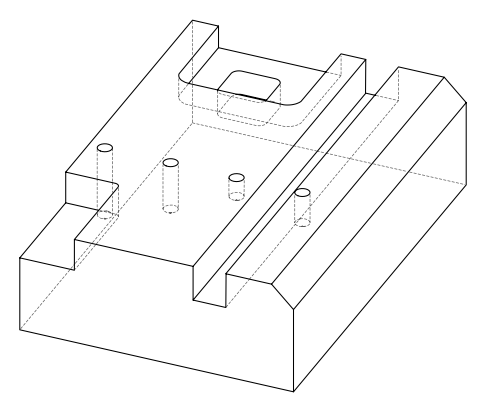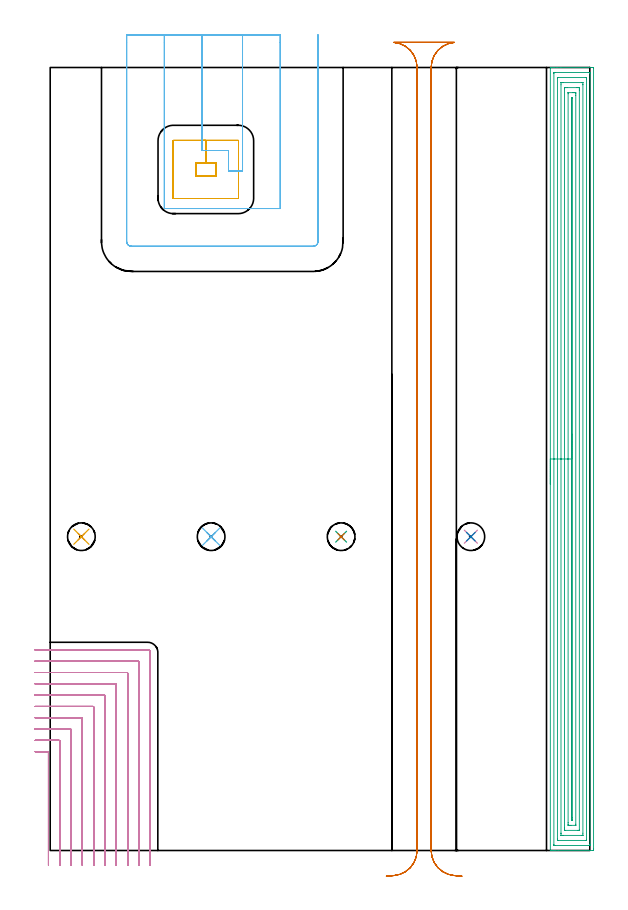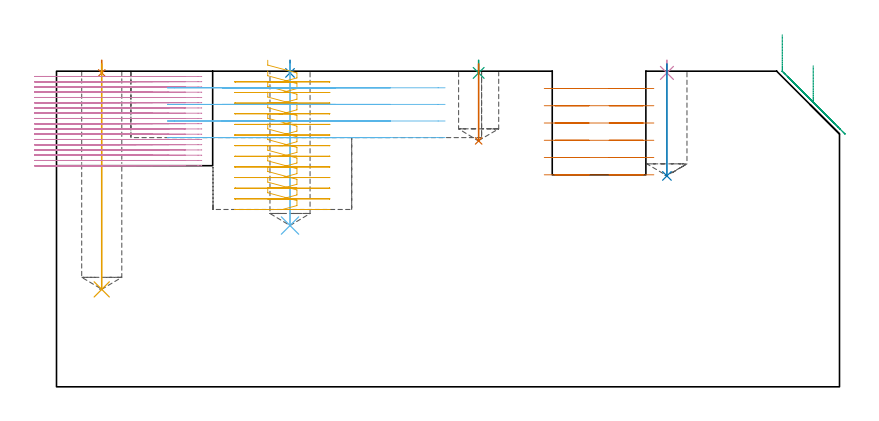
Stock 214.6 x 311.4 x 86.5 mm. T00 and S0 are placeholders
(PLAN: 13 operations, 5 tool changes, 74.8 min)
(1 SPOT_DRILL | STEP1POCKET | NXT0321_9005460120000 | 0.03 min | 1 mm3)
(2 SPOT_DRILL_1 | STEP1POCKET_1 | NXT0321_9005460120000 | 0.03 min | 1 mm3)
(3 SPOT_DRILL_2 | STEP1POCKET_2 | NXT0321_9005460120000 | 0.03 min | 1 mm3)
(4 SPOT_DRILL_3 | STEP1POCKET_3 | NXT0321_9005460120000 | 0.03 min | 1 mm3)
(5 DRILL_BLIND_HOLE_INTO_CENTER | STEP1POCKET | UGT0301_505 | 0.25 min | 5459 mm3)
(6 DRILL_BLIND_HOLE_INTO_CENTER_1 | STEP1POCKET_1 | UGT0301_505 | 0.18 min | 3799 mm3)
(7 DRILL_BLIND_HOLE_INTO_CENTER_2 | STEP1POCKET_2 | UGT0301_505 | 0.09 min | 1600 mm3)
(8 DRILL_BLIND_HOLE_INTO_CENTER_3 | STEP1POCKET_3 | UGT0301_505 | 0.12 min | 2510 mm3)
(9 AREA_MILL | FG_CHAMFER_SURFACE | UGT0205_001 | 17.63 min | 46063 mm3)
(10 MILL_CORNER_NOTCH_RECTANGULAR | CORNER_NOTCH_RECTANGULAR | NXT0201_008 | Follow Part, ap 1.5, ae 75% | 37.02 min | 91704 mm3)
(11 MILL_RECTANGULAR_POCKET | POCKET_RECTANGULAR_STRAIGHT | NXT0201_011 | Follow Part, ap 3, ae 75% | 4.7 min | 49359 mm3)
(12 MILL_SLOT | SLOT_PARTIAL_RECTANGULAR | UGT0201_136 | Follow Part, ap 5, ae 75% | 6.05 min | 117046 mm3)
(13 MILL_RECTANGULAR_SLOT | SLOT_RECTANGULAR | UGT0201_136 | Follow Part, ap 5, ae 75% | 8.64 min | 226454 mm3)
(TOOL NXT0321_9005460120000 | NC Spot Drill, 142deg, 12mm, Carbide, Uncoated | D12 PA142 FL30 Z2)
(TOOL UGT0301_505 | Carbide Drill 11.0 mm | D11 PA118 FL94 Z2)
(TOOL UGT0205_001 | Chamfer Mill 20 x 3 x 45 deg. | D20 FL50 Z2)
(TOOL NXT0201_008 | ENDMILL 6mm [2P460-0600-NA 1630] | D6 FL26 Z6)
(TOOL NXT0201_011 | ENDMILL 12mm [2P460-1200-NA 1630] | D12 FL38 Z6)
(TOOL UGT0201_136 | Carbide End Mill 20.0 | D20 FL30 Z4)
(OP 1 SPOT_DRILL)
G17 G21 G94 G90
T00 M6
G54
G17 G0 G90 X12.4 Y124.8 S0 M3
G43 Z96.5 H0
G94 G81 G98 Z86.027 F250. R89.5
G80
M5
M2
(OP 2 SPOT_DRILL_1)
G17 G21 G94 G90
T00 M6
G54
G17 G0 G90 X64. Y124.8 S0 M3
G43 Z96.5 H0
G94 G81 G98 Z86.027 F250. R89.5
G80
M5
M2
(OP 3 SPOT_DRILL_2)
G17 G21 G94 G90
T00 M6
G54
G17 G0 G90 X115.7 Y124.8 S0 M3
G43 Z96.5 H0
G94 G81 G98 Z86.027 F250. R89.5
G80
M5
M2
(OP 4 SPOT_DRILL_3)
G17 G21 G94 G90
T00 M6
G54
G17 G0 G90 X167.3 Y124.8 S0 M3
G43 Z96.5 H0
G94 G81 G98 Z86.027 F250. R89.5
G80
M5
M2
(OP 5 DRILL_BLIND_HOLE_INTO_CENTER)
G17 G21 G94 G90
T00 M6
G54
G17 G0 G90 X12.4 Y124.8 S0 M3
G43 Z96.5 H0
G94 G81 G98 Z26.7 F250. R88.5
G80
M5
M2
(OP 6 DRILL_BLIND_HOLE_INTO_CENTER_1)
G17 G21 G94 G90
T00 M6
G54
G17 G0 G90 X64. Y124.8 S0 M3
G43 Z96.5 H0
G94 G81 G98 Z44.2 F250. R88.5
G80
M5
M2
(OP 7 DRILL_BLIND_HOLE_INTO_CENTER_2)
G17 G21 G94 G90
T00 M6
G54
G17 G0 G90 X115.7 Y124.8 S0 M3
G43 Z96.5 H0
G94 G81 G98 Z67.4 F250. R88.5
G80
M5
M2
(OP 8 DRILL_BLIND_HOLE_INTO_CENTER_3)
G17 G21 G94 G90
T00 M6
G54
G17 G0 G90 X167.3 Y124.8 S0 M3
G43 Z96.5 H0
G94 G81 G98 Z57.8 F250. R88.5
G80
M5
M2
(OP 9 AREA_MILL)
G17 G21 G94 G90
T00 M6
G54
G17 G0 G90 X198.902 Y145.7 S1061 M3
G43 Z96.5 H0
Z96.498
G94 G1 Y145.738 Z95.627 F250.
Y145.852 Z94.762
Y146.041 Z93.91
Y146.303 Z93.078
Y146.637 Z92.272
Y147.04 Z91.498
Y147.509 Z90.763
Y148.04 Z90.07
Y148.629 Z89.427
Y149.272 Z88.838
Y149.964 Z88.307
Y150.7 Z87.838
Y151.474 Z87.435
Y152.28 Z87.101
Y153.112 Z86.839
Y153.964 Z86.65
Y154.828 Z86.536
Y155.7 Z86.498
X198.904 Y311.222 Z86.496
X198.901 Y311.31 Z86.494
X198.91 Y311.39 Z86.481
X198.934 Y311.397 Z86.457
X198.954 Y311.4 Z86.437
X199.358 Z86.042
X199.666 Z85.734
X200.373 Z85.022
X201.618 Z83.779
X203.046 Z82.35
X215.517 Z69.88
X215.788 Y311.398 Z69.61
X216.092 Y311.39 Z69.306
X216.099 Y311.085 Z69.299
X216.1 Y0.624 Z69.3
X216.097 Y0.312 Z69.301
X216.092 Y0.01 Z69.306
X215.786 Y0. Z69.612
X202.155 Z83.24
X200.727 Z84.669
X200.373 Z85.022
X199.666 Z85.734
X199.363 Z86.037
X198.954 Y0.001 Z86.437
X198.903 Y0.005 Z86.487
X198.902 Y0.007 Z86.489
X198.9 Y0.178 Z86.5
X198.902 Y155.7 Z86.498
X200.316 Z85.084
X200.318 Y309.1 Z85.082
X200.321 Y309.211 Z85.079
X200.329 Y309.39 Z85.071
X200.373 Y309.393 Z85.027
X200.854 Y309.399 Z84.546
X214.217 Z71.183
X214.627 Y309.393 Z70.773
X214.678 Y309.39 Z70.722
X214.684 Y309.166 Z70.716
X214.686 Y309.047 Z70.714
Y2.353
X214.685 Y2.293 Z70.715
X214.681 Y2.175 Z70.719
X214.671 Y2.01 Z70.729
X214.627 Y2.007 Z70.773
X214.146 Y2.001 Z71.254
X200.783 Z84.617
X200.373 Y2.007 Z85.027
X200.322 Y2.01 Z85.078
X200.316 Y2.234 Z85.084
X200.315 Y2.353 Z85.085
X200.316 Y155.7 Z85.084
X201.73 Z83.67
X201.732 Y307.306 Z83.668
X201.734 Y307.359 Z83.666
X201.736 Y307.384 Z83.664
X201.737 Y307.389 Z83.663
X201.758 Y307.392 Z83.642
X201.957 Y307.399 Z83.443
X212.845 Z72.555
X213.044 Y307.396 Z72.356
X213.176 Y307.391 Z72.224
X213.265 Y307.385 Z72.135
X213.267 Y307.342 Z72.133
X213.269 Y307.2 Z72.131
X213.271 Y306.773 Z72.129
Y4.093
X213.269 Y4.039 Z72.131
X213.267 Y4.015 Z72.133
X213.265 Y4.01 Z72.135
X213.242 Y4.007 Z72.158
X213.043 Y4.001 Z72.357
X202.155 Z83.245
X201.956 Y4.004 Z83.444
X201.824 Y4.009 Z83.576
X201.735 Y4.015 Z83.665
X201.733 Y4.058 Z83.667
X201.731 Y4.2 Z83.669
X201.729 Y4.627 Z83.671
X201.73 Y155.7 Z83.67
X203.144 Z82.256
X203.146 Y304.519 Z82.254
X203.148 Y305.31 Z82.252
X203.151 Y305.364 Z82.249
X203.152 Y305.386 Z82.248
X203.169 Y305.39 Z82.231
X203.278 Y305.394 Z82.122
X203.498 Y305.398 Z81.902
X203.937 Y305.4 Z81.463
X211.507 Y305.399 Z73.893
X211.723 Y305.396 Z73.677
X211.83 Y305.392 Z73.57
X211.851 Y305.39 Z73.549
X211.853 Y305.373 Z73.547
X211.855 Y305.332 Z73.545
X211.857 Y304.616 Z73.543
Y304.519
Y6.881
X211.855 Y6.087 Z73.545
X211.853 Y6.032 Z73.547
X211.851 Y6.011 Z73.549
X211.831 Y6.009 Z73.569
X211.722 Y6.004 Z73.678
X211.502 Y6.001 Z73.898
X203.937 Y6. Z81.463
X203.493 Y6.001 Z81.907
X203.277 Y6.004 Z82.123
X203.17 Y6.008 Z82.23
X203.149 Y6.01 Z82.251
X203.147 Y6.027 Z82.253
X203.145 Y6.068 Z82.255
X203.143 Y6.784 Z82.257
Y6.881
X203.144 Y155.7 Z82.256
X204.559 Z80.841
X204.561 Y302.999 Z80.839
X204.563 Y303.267 Z80.837
X204.565 Y303.343 Z80.835
X204.567 Y303.384 Z80.833
X204.579 Y303.39 Z80.821
X204.661 Y303.394 Z80.739
X204.828 Y303.398 Z80.572
X205.052 Y303.4 Z80.348
X205.718 Z79.682
X209.506 Z75.894
X210.172 Y303.399 Z75.228
X210.4 Y303.396 Z75.
X210.434 Y303.39 Z74.966
X210.437 Y303.382 Z74.963
X210.44 Y303.357 Z74.96
X210.443 Y302.731 Z74.957
Y302.46
Y8.397
X210.441 Y8.126 Z74.959
X210.439 Y8.048 Z74.961
X210.436 Y8.01 Z74.964
X210.422 Y8.008 Z74.978
X210.339 Y8.004 Z75.061
X210.172 Y8.001 Z75.228
X209.948 Y8. Z75.452
X204.828 Y8.001 Z80.572
X204.6 Y8.004 Z80.8
X204.566 Y8.01 Z80.834
X204.563 Y8.018 Z80.837
X204.56 Y8.043 Z80.84
X204.557 Y8.669 Z80.843
Y8.94
X204.559 Y155.7 Z80.841
X205.973 Z79.427
X205.975 Y300.944 Z79.425
Y301.262
X205.977 Y301.341 Z79.423
X205.98 Y301.379 Z79.42
X205.982 Y301.39 Z79.418
X206.003 Y301.392 Z79.397
X206.156 Y301.398 Z79.244
X207.936 Y301.4 Z77.464
X208.391 Y301.399 Z77.009
X208.83 Y301.397 Z76.57
X208.993 Y301.39 Z76.407
X209.022 Y301.381 Z76.378
X209.024 Y301.324 Z76.376
X209.027 Y301.199 Z76.373
X209.028 Y300.944 Z76.372
X209.029 Y300.303 Z76.371
Y10.456
X209.028 Y10.136 Z76.372
X209.025 Y10.056 Z76.375
X209.022 Y10.019 Z76.378
X209.019 Y10.01 Z76.381
X208.997 Y10.008 Z76.403
X208.844 Y10.002 Z76.556
X207.064 Y10. Z78.336
X206.609 Y10.001 Z78.791
X206.17 Y10.003 Z79.23
X206.007 Y10.01 Z79.393
X205.978 Y10.019 Z79.422
X205.976 Y10.076 Z79.424
X205.973 Y10.201 Z79.427
X205.972 Y10.456 Z79.428
X205.971 Y11.096 Z79.429
X205.973 Y155.7 Z79.427
X207.387 Z78.013
X207.389 Y299.156 Z78.011
X207.39 Y299.266 Z78.01
X207.396 Y299.377 Z78.004
X207.399 Y299.391 Z78.001
X207.41 Y299.395 Z77.99
X207.439 Y299.398 Z77.961
X207.5 Z77.9
X207.581 Y299.393 Z77.819
X207.604 Y299.39 Z77.796
X207.608 Y299.347 Z77.792
X207.612 Y299.271 Z77.788
X207.614 Y299.156 Z77.786
X207.615 Y299.041 Z77.785
Y13.023
X207.614 Y12.244 Z77.786
X207.612 Y12.131 Z77.788
X207.608 Y12.023 Z77.792
X207.5 Y12.01 Z77.9
X207.419 Y12.008 Z77.981
X207.396 Y12.01 Z78.004
X207.392 Y12.053 Z78.008
X207.388 Y12.129 Z78.012
X207.386 Y12.244 Z78.014
X207.385 Y12.359 Z78.015
X207.387 Y155.7 Z78.013
Y156.571 Z78.051
Y157.436 Z78.165
Y158.288 Z78.354
Y159.12 Z78.616
Y159.926 Z78.95
Y160.7 Z79.353
Y161.436 Z79.821
Y162.128 Z80.352
Y162.771 Z80.942
Y163.36 Z81.585
Y163.892 Z82.277
Y164.36 Z83.013
Y164.763 Z83.787
Y165.097 Z84.593
Y165.359 Z85.425
Y165.548 Z86.276
Y165.662 Z87.141
Y165.7 Z88.013
G0 Z96.5
M5
M2
(OP 10 MILL_CORNER_NOTCH_RECTANGULAR)
G17 G21 G94 G90
T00 M6
G54
G17 G0 G90 X-0.7 Y-5.917 S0 M3
G43 Z96.5 H1
Z85.061
G94 G1 Y-2.917 F250.
Y39.003 F500.
G3 X-0.997 Y39.3 R0.3
G1 X-3.
X-6. F250.
G0 Z96.5
X3.8 Y-6.
Z85.061
G1 Y-3.
Y43.503 F500.
G3 X3.503 Y43.8 R0.3
G1 X-3.
X-6. F250.
G0 Z96.5
X8.3 Y-6.
Z85.061
G1 Y-3.
Y48.003 F500.
G3 X8.003 Y48.3 R0.3
G1 X-3.
X-6. F250.
G0 Z96.5
X12.8 Y-6.
Z85.061
G1 Y-3.
Y52.503 F500.
G3 X12.503 Y52.8 R0.3
G1 X-3.
X-6. F250.
G0 Z96.5
X17.3 Y-6.
Z85.061
G1 Y-3.
Y57.003 F500.
G3 X17.003 Y57.3 R0.3
G1 X-3.
X-6. F250.
G0 Z96.5
X21.8 Y-6.
Z85.061
G1 Y-3.
Y61.503 F500.
G3 X21.503 Y61.8 R0.3
G1 X-3.
X-6. F250.
G0 Z96.5
X26.3 Y-6.
Z85.061
G1 Y-3.
Y66.003 F500.
G3 X26.003 Y66.3 R0.3
G1 X-3.
X-6. F250.
G0 Z96.5
X30.8 Y-6.
Z85.061
G1 Y-3.
Y70.502 F500.
G3 X30.502 Y70.8 R0.3
G1 X-3.
X-6. F250.
G0 Z96.5
X35.3 Y-6.
Z85.061
G1 Y-3.
Y75.002 F500.
G3 X35.002 Y75.3 R0.3
G1 X-3.
X-6. F250.
G0 Z96.5
X39.8 Y-6.
Z85.061
G1 Y-3.
Y78.8 F500.
G3 X38.8 Y79.8 R1.
G1 X-3.
X-6. F250.
G0 Z96.5
X-0.7 Y-5.917
Z83.622
G1 Y-2.917
Y39.003 F500.
G3 X-0.997 Y39.3 R0.3
G1 X-3.
X-6. F250.
G0 Z96.5
X3.8 Y-6.
Z83.622
G1 Y-3.
Y43.503 F500.
G3 X3.503 Y43.8 R0.3
G1 X-3.
X-6. F250.
G0 Z96.5
X8.3 Y-6.
Z83.622
G1 Y-3.
Y48.003 F500.
G3 X8.003 Y48.3 R0.3
G1 X-3.
X-6. F250.
G0 Z96.5
X12.8 Y-6.
Z83.622
G1 Y-3.
Y52.503 F500.
G3 X12.503 Y52.8 R0.3
G1 X-3.
X-6. F250.
G0 Z96.5
X17.3 Y-6.
Z83.622
G1 Y-3.
Y57.003 F500.
G3 X17.003 Y57.3 R0.3
G1 X-3.
X-6. F250.
G0 Z96.5
X21.8 Y-6.
Z83.622
G1 Y-3.
Y61.503 F500.
G3 X21.503 Y61.8 R0.3
G1 X-3.
X-6. F250.
G0 Z96.5
X26.3 Y-6.
Z83.622
G1 Y-3.
Y66.003 F500.
G3 X26.003 Y66.3 R0.3
G1 X-3.
X-6. F250.
G0 Z96.5
X30.8 Y-6.
Z83.622
G1 Y-3.
Y70.502 F500.
G3 X30.502 Y70.8 R0.3
G1 X-3.
X-6. F250.
G0 Z96.5
X35.3 Y-6.
Z83.622
G1 Y-3.
Y75.002 F500.
G3 X35.002 Y75.3 R0.3
G1 X-3.
X-6. F250.
G0 Z96.5
X39.8 Y-6.
Z83.622
G1 Y-3.
Y78.8 F500.
G3 X38.8 Y79.8 R1.
G1 X-3.
X-6. F250.
G0 Z96.5
X-0.7 Y-5.917
Z82.183
G1 Y-2.917
Y39.003 F500.
G3 X-0.997 Y39.3 R0.3
G1 X-3.
X-6. F250.
G0 Z96.5
X3.8 Y-6.
Z82.183
G1 Y-3.
Y43.503 F500.
G3 X3.503 Y43.8 R0.3
G1 X-3.
X-6. F250.
G0 Z96.5
X8.3 Y-6.
Z82.183
G1 Y-3.
Y48.003 F500.
G3 X8.003 Y48.3 R0.3
G1 X-3.
X-6. F250.
G0 Z96.5
X12.8 Y-6.
Z82.183
G1 Y-3.
Y52.503 F500.
G3 X12.503 Y52.8 R0.3
G1 X-3.
X-6. F250.
G0 Z96.5
X17.3 Y-6.
Z82.183
G1 Y-3.
Y57.003 F500.
G3 X17.003 Y57.3 R0.3
G1 X-3.
X-6. F250.
G0 Z96.5
X21.8 Y-6.
Z82.183
G1 Y-3.
Y61.503 F500.
G3 X21.503 Y61.8 R0.3
G1 X-3.
X-6. F250.
G0 Z96.5
X26.3 Y-6.
Z82.183
G1 Y-3.
Y66.002 F500.
G3 X26.002 Y66.3 R0.3
G1 X-3.
X-6. F250.
G0 Z96.5
X30.8 Y-6.
Z82.183
G1 Y-3.
Y70.502 F500.
G3 X30.502 Y70.8 R0.3
G1 X-3.
X-6. F250.
G0 Z96.5
X35.3 Y-6.
Z82.183
G1 Y-3.
Y75.002 F500.
G3 X35.002 Y75.3 R0.3
G1 X-3.
X-6. F250.
G0 Z96.5
X39.8 Y-6.
Z82.183
G1 Y-3.
Y78.8 F500.
G3 X38.8 Y79.8 R1.
G1 X-3.
X-6. F250.
G0 Z96.5
X-0.7 Y-5.917
Z80.744
G1 Y-2.917
Y39.003 F500.
G3 X-0.997 Y39.3 R0.3
G1 X-3.
X-6. F250.
G0 Z96.5
X3.8 Y-6.
Z80.744
G1 Y-3.
Y43.503 F500.
G3 X3.503 Y43.8 R0.3
G1 X-3.
X-6. F250.
G0 Z96.5
X8.3 Y-6.
Z80.744
G1 Y-3.
Y48.003 F500.
G3 X8.003 Y48.3 R0.3
G1 X-3.
X-6. F250.
G0 Z96.5
X12.8 Y-6.
Z80.744
G1 Y-3.
Y52.503 F500.
G3 X12.503 Y52.8 R0.3
G1 X-3.
X-6. F250.
G0 Z96.5
X17.3 Y-6.
Z80.744
G1 Y-3.
Y57.003 F500.
G3 X17.003 Y57.3 R0.3
G1 X-3.
X-6. F250.
G0 Z96.5
X21.8 Y-6.
Z80.744
G1 Y-3.
Y61.503 F500.
G3 X21.503 Y61.8 R0.3
G1 X-3.
X-6. F250.
G0 Z96.5
X26.3 Y-6.
Z80.744
G1 Y-3.
Y66.002 F500.
G3 X26.002 Y66.3 R0.3
G1 X-3.
X-6. F250.
G0 Z96.5
X30.8 Y-6.
Z80.744
G1 Y-3.
Y70.502 F500.
G3 X30.502 Y70.8 R0.3
G1 X-3.
X-6. F250.
G0 Z96.5
X35.3 Y-6.
Z80.744
G1 Y-3.
Y75.002 F500.
G3 X35.002 Y75.3 R0.3
G1 X-3.
X-6. F250.
G0 Z96.5
X39.8 Y-6.
Z80.744
G1 Y-3.
Y78.8 F500.
G3 X38.8 Y79.8 R1.
G1 X-3.
X-6. F250.
G0 Z96.5
X-0.7 Y-5.917
Z79.305
G1 Y-2.917
Y39.003 F500.
G3 X-0.997 Y39.3 R0.3
G1 X-3.
X-6. F250.
G0 Z96.5
X3.8 Y-6.
Z79.305
G1 Y-3.
Y43.503 F500.
G3 X3.503 Y43.8 R0.3
G1 X-3.
X-6. F250.
G0 Z96.5
X8.3 Y-6.
Z79.305
G1 Y-3.
Y48.003 F500.
G3 X8.003 Y48.3 R0.3
G1 X-3.
X-6. F250.
G0 Z96.5
X12.8 Y-6.
Z79.305
G1 Y-3.
Y52.503 F500.
G3 X12.503 Y52.8 R0.3
G1 X-3.
X-6. F250.
G0 Z96.5
X17.3 Y-6.
Z79.305
G1 Y-3.
Y57.003 F500.
G3 X17.003 Y57.3 R0.3
G1 X-3.
X-6. F250.
G0 Z96.5
X21.8 Y-6.
Z79.305
G1 Y-3.
Y61.503 F500.
G3 X21.503 Y61.8 R0.3
G1 X-3.
X-6. F250.
G0 Z96.5
X26.3 Y-6.
Z79.305
G1 Y-3.
Y66.002 F500.
G3 X26.002 Y66.3 R0.3
G1 X-3.
X-6. F250.
G0 Z96.5
X30.8 Y-6.
Z79.305
G1 Y-3.
Y70.502 F500.
G3 X30.502 Y70.8 R0.3
G1 X-3.
X-6. F250.
G0 Z96.5
X35.3 Y-6.
Z79.305
G1 Y-3.
Y75.002 F500.
G3 X35.002 Y75.3 R0.3
G1 X-3.
X-6. F250.
G0 Z96.5
X39.8 Y-6.
Z79.305
G1 Y-3.
Y78.8 F500.
G3 X38.8 Y79.8 R1.
G1 X-3.
X-6. F250.
G0 Z96.5
X-0.7 Y-5.917
Z77.867
G1 Y-2.917
Y39.003 F500.
G3 X-0.997 Y39.3 R0.3
G1 X-3.
X-6. F250.
G0 Z96.5
X3.8 Y-6.
Z77.867
G1 Y-3.
Y43.503 F500.
G3 X3.503 Y43.8 R0.3
G1 X-3.
X-6. F250.
G0 Z96.5
X8.3 Y-6.
Z77.867
G1 Y-3.
Y48.003 F500.
G3 X8.003 Y48.3 R0.3
G1 X-3.
X-6. F250.
G0 Z96.5
X12.8 Y-6.
Z77.867
G1 Y-3.
Y52.503 F500.
G3 X12.503 Y52.8 R0.3
G1 X-3.
X-6. F250.
G0 Z96.5
X17.3 Y-6.
Z77.867
G1 Y-3.
Y57.003 F500.
G3 X17.003 Y57.3 R0.3
G1 X-3.
X-6. F250.
G0 Z96.5
X21.8 Y-6.
Z77.867
G1 Y-3.
Y61.503 F500.
G3 X21.503 Y61.8 R0.3
G1 X-3.
X-6. F250.
G0 Z96.5
X26.3 Y-6.
Z77.867
G1 Y-3.
Y66.002 F500.
G3 X26.002 Y66.3 R0.3
G1 X-3.
X-6. F250.
G0 Z96.5
X30.8 Y-6.
Z77.867
G1 Y-3.
Y70.502 F500.
G3 X30.502 Y70.8 R0.3
G1 X-3.
X-6. F250.
G0 Z96.5
X35.3 Y-6.
Z77.867
G1 Y-3.
Y75.002 F500.
G3 X35.002 Y75.3 R0.3
G1 X-3.
X-6. F250.
G0 Z96.5
X39.8 Y-6.
Z77.867
G1 Y-3.
Y78.8 F500.
G3 X38.8 Y79.8 R1.
G1 X-3.
X-6. F250.
G0 Z96.5
X-0.7 Y-5.917
Z76.428
G1 Y-2.917
Y39.003 F500.
G3 X-0.997 Y39.3 R0.3
G1 X-3.
X-6. F250.
G0 Z96.5
X3.8 Y-6.
Z76.428
G1 Y-3.
Y43.503 F500.
G3 X3.503 Y43.8 R0.3
G1 X-3.
X-6. F250.
G0 Z96.5
X8.3 Y-6.
Z76.428
G1 Y-3.
Y48.003 F500.
G3 X8.003 Y48.3 R0.3
G1 X-3.
X-6. F250.
G0 Z96.5
X12.8 Y-6.
Z76.428
G1 Y-3.
Y52.503 F500.
G3 X12.503 Y52.8 R0.3
G1 X-3.
X-6. F250.
G0 Z96.5
X17.3 Y-6.
Z76.428
G1 Y-3.
Y57.003 F500.
G3 X17.003 Y57.3 R0.3
G1 X-3.
X-6. F250.
G0 Z96.5
X21.8 Y-6.
Z76.428
G1 Y-3.
Y61.503 F500.
G3 X21.503 Y61.8 R0.3
G1 X-3.
X-6. F250.
G0 Z96.5
X26.3 Y-6.
Z76.428
G1 Y-3.
Y66.002 F500.
G3 X26.002 Y66.3 R0.3
G1 X-3.
X-6. F250.
G0 Z96.5
X30.8 Y-6.
Z76.428
G1 Y-3.
Y70.502 F500.
G3 X30.502 Y70.8 R0.3
G1 X-3.
X-6. F250.
G0 Z96.5
X35.3 Y-6.
Z76.428
G1 Y-3.
Y75.002 F500.
G3 X35.002 Y75.3 R0.3
G1 X-3.
X-6. F250.
G0 Z96.5
X39.8 Y-6.
Z76.428
G1 Y-3.
Y78.8 F500.
G3 X38.8 Y79.8 R1.
G1 X-3.
X-6. F250.
G0 Z96.5
X-0.7 Y-5.917
Z74.989
G1 Y-2.917
Y39.003 F500.
G3 X-0.997 Y39.3 R0.3
G1 X-3.
X-6. F250.
G0 Z96.5
X3.8 Y-6.
Z74.989
G1 Y-3.
Y43.503 F500.
G3 X3.503 Y43.8 R0.3
G1 X-3.
X-6. F250.
G0 Z96.5
X8.3 Y-6.
Z74.989
G1 Y-3.
Y48.003 F500.
G3 X8.003 Y48.3 R0.3
G1 X-3.
X-6. F250.
G0 Z96.5
X12.8 Y-6.
Z74.989
G1 Y-3.
Y52.503 F500.
G3 X12.503 Y52.8 R0.3
G1 X-3.
X-6. F250.
G0 Z96.5
X17.3 Y-6.
Z74.989
G1 Y-3.
Y57.003 F500.
G3 X17.003 Y57.3 R0.3
G1 X-3.
X-6. F250.
G0 Z96.5
X21.8 Y-6.
Z74.989
G1 Y-3.
Y61.503 F500.
G3 X21.503 Y61.8 R0.3
G1 X-3.
X-6. F250.
G0 Z96.5
X26.3 Y-6.
Z74.989
G1 Y-3.
Y66.002 F500.
G3 X26.002 Y66.3 R0.3
G1 X-3.
X-6. F250.
G0 Z96.5
X30.8 Y-6.
Z74.989
G1 Y-3.
Y70.502 F500.
G3 X30.502 Y70.8 R0.3
G1 X-3.
X-6. F250.
G0 Z96.5
X35.3 Y-6.
Z74.989
G1 Y-3.
Y75.002 F500.
G3 X35.002 Y75.3 R0.3
G1 X-3.
X-6. F250.
G0 Z96.5
X39.8 Y-6.
Z74.989
G1 Y-3.
Y78.8 F500.
G3 X38.8 Y79.8 R1.
G1 X-3.
X-6. F250.
G0 Z96.5
X-0.7 Y-5.917
Z73.55
G1 Y-2.917
Y39.003 F500.
G3 X-0.997 Y39.3 R0.3
G1 X-3.
X-6. F250.
G0 Z96.5
X3.8 Y-6.
Z73.55
G1 Y-3.
Y43.503 F500.
G3 X3.503 Y43.8 R0.3
G1 X-3.
X-6. F250.
G0 Z96.5
X8.3 Y-6.
Z73.55
G1 Y-3.
Y48.003 F500.
G3 X8.003 Y48.3 R0.3
G1 X-3.
X-6. F250.
G0 Z96.5
X12.8 Y-6.
Z73.55
G1 Y-3.
Y52.503 F500.
G3 X12.503 Y52.8 R0.3
G1 X-3.
X-6. F250.
G0 Z96.5
X17.3 Y-6.
Z73.55
G1 Y-3.
Y57.003 F500.
G3 X17.003 Y57.3 R0.3
G1 X-3.
X-6. F250.
G0 Z96.5
X21.8 Y-6.
Z73.55
G1 Y-3.
Y61.503 F500.
G3 X21.503 Y61.8 R0.3
G1 X-3.
X-6. F250.
G0 Z96.5
X26.3 Y-6.
Z73.55
G1 Y-3.
Y66.003 F500.
G3 X26.003 Y66.3 R0.3
G1 X-3.
X-6. F250.
G0 Z96.5
X30.8 Y-6.
Z73.55
G1 Y-3.
Y70.502 F500.
G3 X30.502 Y70.8 R0.3
G1 X-3.
X-6. F250.
G0 Z96.5
X35.3 Y-6.
Z73.55
G1 Y-3.
Y75.002 F500.
G3 X35.002 Y75.3 R0.3
G1 X-3.
X-6. F250.
G0 Z96.5
X39.8 Y-6.
Z73.55
G1 Y-3.
Y78.8 F500.
G3 X38.8 Y79.8 R1.
G1 X-3.
X-6. F250.
G0 Z96.5
X-0.7 Y-5.917
Z72.111
G1 Y-2.917
Y39.003 F500.
G3 X-0.997 Y39.3 R0.3
G1 X-3.
X-6. F250.
G0 Z96.5
X3.8 Y-6.
Z72.111
G1 Y-3.
Y43.503 F500.
G3 X3.503 Y43.8 R0.3
G1 X-3.
X-6. F250.
G0 Z96.5
X8.3 Y-6.
Z72.111
G1 Y-3.
Y48.003 F500.
G3 X8.003 Y48.3 R0.3
G1 X-3.
X-6. F250.
G0 Z96.5
X12.8 Y-6.
Z72.111
G1 Y-3.
Y52.503 F500.
G3 X12.503 Y52.8 R0.3
G1 X-3.
X-6. F250.
G0 Z96.5
X17.3 Y-6.
Z72.111
G1 Y-3.
Y57.003 F500.
G3 X17.003 Y57.3 R0.3
G1 X-3.
X-6. F250.
G0 Z96.5
X21.8 Y-6.
Z72.111
G1 Y-3.
Y61.503 F500.
G3 X21.503 Y61.8 R0.3
G1 X-3.
X-6. F250.
G0 Z96.5
X26.3 Y-6.
Z72.111
G1 Y-3.
Y66.003 F500.
G3 X26.003 Y66.3 R0.3
G1 X-3.
X-6. F250.
G0 Z96.5
X30.8 Y-6.
Z72.111
G1 Y-3.
Y70.502 F500.
G3 X30.502 Y70.8 R0.3
G1 X-3.
X-6. F250.
G0 Z96.5
X35.3 Y-6.
Z72.111
G1 Y-3.
Y75.002 F500.
G3 X35.002 Y75.3 R0.3
G1 X-3.
X-6. F250.
G0 Z96.5
X39.8 Y-6.
Z72.111
G1 Y-3.
Y78.8 F500.
G3 X38.8 Y79.8 R1.
G1 X-3.
X-6. F250.
G0 Z96.5
X-0.7 Y-5.917
Z70.672
G1 Y-2.917
Y39.003 F500.
G3 X-0.997 Y39.3 R0.3
G1 X-3.
X-6. F250.
G0 Z96.5
X3.8 Y-6.
Z70.672
G1 Y-3.
Y43.503 F500.
G3 X3.503 Y43.8 R0.3
G1 X-3.
X-6. F250.
G0 Z96.5
X8.3 Y-6.
Z70.672
G1 Y-3.
Y48.003 F500.
G3 X8.003 Y48.3 R0.3
G1 X-3.
X-6. F250.
G0 Z96.5
X12.8 Y-6.
Z70.672
G1 Y-3.
Y52.503 F500.
G3 X12.503 Y52.8 R0.3
G1 X-3.
X-6. F250.
G0 Z96.5
X17.3 Y-6.
Z70.672
G1 Y-3.
Y57.003 F500.
G3 X17.003 Y57.3 R0.3
G1 X-3.
X-6. F250.
G0 Z96.5
X21.8 Y-6.
Z70.672
G1 Y-3.
Y61.503 F500.
G3 X21.503 Y61.8 R0.3
G1 X-3.
X-6. F250.
G0 Z96.5
X26.3 Y-6.
Z70.672
G1 Y-3.
Y66.002 F500.
G3 X26.002 Y66.3 R0.3
G1 X-3.
X-6. F250.
G0 Z96.5
X30.8 Y-6.
Z70.672
G1 Y-3.
Y70.502 F500.
G3 X30.502 Y70.8 R0.3
G1 X-3.
X-6. F250.
G0 Z96.5
X35.3 Y-6.
Z70.672
G1 Y-3.
Y75.002 F500.
G3 X35.002 Y75.3 R0.3
G1 X-3.
X-6. F250.
G0 Z96.5
X39.8 Y-6.
Z70.672
G1 Y-3.
Y78.8 F500.
G3 X38.8 Y79.8 R1.
G1 X-3.
X-6. F250.
G0 Z96.5
X-0.7 Y-5.917
Z69.233
G1 Y-2.917
Y39.003 F500.
G3 X-0.997 Y39.3 R0.3
G1 X-3.
X-6. F250.
G0 Z96.5
X3.8 Y-6.
Z69.233
G1 Y-3.
Y43.503 F500.
G3 X3.503 Y43.8 R0.3
G1 X-3.
X-6. F250.
G0 Z96.5
X8.3 Y-6.
Z69.233
G1 Y-3.
Y48.003 F500.
G3 X8.003 Y48.3 R0.3
G1 X-3.
X-6. F250.
G0 Z96.5
X12.8 Y-6.
Z69.233
G1 Y-3.
Y52.503 F500.
G3 X12.503 Y52.8 R0.3
G1 X-3.
X-6. F250.
G0 Z96.5
X17.3 Y-6.
Z69.233
G1 Y-3.
Y57.003 F500.
G3 X17.003 Y57.3 R0.3
G1 X-3.
X-6. F250.
G0 Z96.5
X21.8 Y-6.
Z69.233
G1 Y-3.
Y61.503 F500.
G3 X21.503 Y61.8 R0.3
G1 X-3.
X-6. F250.
G0 Z96.5
X26.3 Y-6.
Z69.233
G1 Y-3.
Y66.003 F500.
G3 X26.003 Y66.3 R0.3
G1 X-3.
X-6. F250.
G0 Z96.5
X30.8 Y-6.
Z69.233
G1 Y-3.
Y70.502 F500.
G3 X30.502 Y70.8 R0.3
G1 X-3.
X-6. F250.
G0 Z96.5
X35.3 Y-6.
Z69.233
G1 Y-3.
Y75.002 F500.
G3 X35.002 Y75.3 R0.3
G1 X-3.
X-6. F250.
G0 Z96.5
X39.8 Y-6.
Z69.233
G1 Y-3.
Y78.8 F500.
G3 X38.8 Y79.8 R1.
G1 X-3.
X-6. F250.
G0 Z96.5
X-0.7 Y-5.917
Z67.794
G1 Y-2.917
Y39.003 F500.
G3 X-0.997 Y39.3 R0.3
G1 X-3.
X-6. F250.
G0 Z96.5
X3.8 Y-6.
Z67.794
G1 Y-3.
Y43.503 F500.
G3 X3.503 Y43.8 R0.3
G1 X-3.
X-6. F250.
G0 Z96.5
X8.3 Y-6.
Z67.794
G1 Y-3.
Y48.003 F500.
G3 X8.003 Y48.3 R0.3
G1 X-3.
X-6. F250.
G0 Z96.5
X12.8 Y-6.
Z67.794
G1 Y-3.
Y52.503 F500.
G3 X12.503 Y52.8 R0.3
G1 X-3.
X-6. F250.
G0 Z96.5
X17.3 Y-6.
Z67.794
G1 Y-3.
Y57.003 F500.
G3 X17.003 Y57.3 R0.3
G1 X-3.
X-6. F250.
G0 Z96.5
X21.8 Y-6.
Z67.794
G1 Y-3.
Y61.503 F500.
G3 X21.503 Y61.8 R0.3
G1 X-3.
X-6. F250.
G0 Z96.5
X26.3 Y-6.
Z67.794
G1 Y-3.
Y66.003 F500.
G3 X26.003 Y66.3 R0.3
G1 X-3.
X-6. F250.
G0 Z96.5
X30.8 Y-6.
Z67.794
G1 Y-3.
Y70.502 F500.
G3 X30.502 Y70.8 R0.3
G1 X-3.
X-6. F250.
G0 Z96.5
X35.3 Y-6.
Z67.794
G1 Y-3.
Y75.002 F500.
G3 X35.002 Y75.3 R0.3
G1 X-3.
X-6. F250.
G0 Z96.5
X39.8 Y-6.
Z67.794
G1 Y-3.
Y78.8 F500.
G3 X38.8 Y79.8 R1.
G1 X-3.
X-6. F250.
G0 Z96.5
X-0.7 Y-5.917
Z66.356
G1 Y-2.917
Y39.003 F500.
G3 X-0.997 Y39.3 R0.3
G1 X-3.
X-6. F250.
G0 Z96.5
X3.8 Y-6.
Z66.356
G1 Y-3.
Y43.503 F500.
G3 X3.503 Y43.8 R0.3
G1 X-3.
X-6. F250.
G0 Z96.5
X8.3 Y-6.
Z66.356
G1 Y-3.
Y48.003 F500.
G3 X8.003 Y48.3 R0.3
G1 X-3.
X-6. F250.
G0 Z96.5
X12.8 Y-6.
Z66.356
G1 Y-3.
Y52.503 F500.
G3 X12.503 Y52.8 R0.3
G1 X-3.
X-6. F250.
G0 Z96.5
X17.3 Y-6.
Z66.356
G1 Y-3.
Y57.003 F500.
G3 X17.003 Y57.3 R0.3
G1 X-3.
X-6. F250.
G0 Z96.5
X21.8 Y-6.
Z66.356
G1 Y-3.
Y61.503 F500.
G3 X21.503 Y61.8 R0.3
G1 X-3.
X-6. F250.
G0 Z96.5
X26.3 Y-6.
Z66.356
G1 Y-3.
Y66.002 F500.
G3 X26.002 Y66.3 R0.3
G1 X-3.
X-6. F250.
G0 Z96.5
X30.8 Y-6.
Z66.356
G1 Y-3.
Y70.502 F500.
G3 X30.502 Y70.8 R0.3
G1 X-3.
X-6. F250.
G0 Z96.5
X35.3 Y-6.
Z66.356
G1 Y-3.
Y75.002 F500.
G3 X35.002 Y75.3 R0.3
G1 X-3.
X-6. F250.
G0 Z96.5
X39.8 Y-6.
Z66.356
G1 Y-3.
Y78.8 F500.
G3 X38.8 Y79.8 R1.
G1 X-3.
X-6. F250.
G0 Z96.5
X-0.7 Y-5.917
Z64.917
G1 Y-2.917
Y39.003 F500.
G3 X-0.997 Y39.3 R0.3
G1 X-3.
X-6. F250.
G0 Z96.5
X3.8 Y-6.
Z64.917
G1 Y-3.
Y43.503 F500.
G3 X3.503 Y43.8 R0.3
G1 X-3.
X-6. F250.
G0 Z96.5
X8.3 Y-6.
Z64.917
G1 Y-3.
Y48.003 F500.
G3 X8.003 Y48.3 R0.3
G1 X-3.
X-6. F250.
G0 Z96.5
X12.8 Y-6.
Z64.917
G1 Y-3.
Y52.503 F500.
G3 X12.503 Y52.8 R0.3
G1 X-3.
X-6. F250.
G0 Z96.5
X17.3 Y-6.
Z64.917
G1 Y-3.
Y57.003 F500.
G3 X17.003 Y57.3 R0.3
G1 X-3.
X-6. F250.
G0 Z96.5
X21.8 Y-6.
Z64.917
G1 Y-3.
Y61.503 F500.
G3 X21.503 Y61.8 R0.3
G1 X-3.
X-6. F250.
G0 Z96.5
X26.3 Y-6.
Z64.917
G1 Y-3.
Y66.002 F500.
G3 X26.002 Y66.3 R0.3
G1 X-3.
X-6. F250.
G0 Z96.5
X30.8 Y-6.
Z64.917
G1 Y-3.
Y70.502 F500.
G3 X30.502 Y70.8 R0.3
G1 X-3.
X-6. F250.
G0 Z96.5
X35.3 Y-6.
Z64.917
G1 Y-3.
Y75.002 F500.
G3 X35.002 Y75.3 R0.3
G1 X-3.
X-6. F250.
G0 Z96.5
X39.8 Y-6.
Z64.917
G1 Y-3.
Y78.8 F500.
G3 X38.8 Y79.8 R1.
G1 X-3.
X-6. F250.
G0 Z96.5
X-0.7 Y-5.917
Z63.478
G1 Y-2.917
Y39.003 F500.
G3 X-0.997 Y39.3 R0.3
G1 X-3.
X-6. F250.
G0 Z96.5
X3.8 Y-6.
Z63.478
G1 Y-3.
Y43.503 F500.
G3 X3.503 Y43.8 R0.3
G1 X-3.
X-6. F250.
G0 Z96.5
X8.3 Y-6.
Z63.478
G1 Y-3.
Y48.003 F500.
G3 X8.003 Y48.3 R0.3
G1 X-3.
X-6. F250.
G0 Z96.5
X12.8 Y-6.
Z63.478
G1 Y-3.
Y52.503 F500.
G3 X12.503 Y52.8 R0.3
G1 X-3.
X-6. F250.
G0 Z96.5
X17.3 Y-6.
Z63.478
G1 Y-3.
Y57.003 F500.
G3 X17.003 Y57.3 R0.3
G1 X-3.
X-6. F250.
G0 Z96.5
X21.8 Y-6.
Z63.478
G1 Y-3.
Y61.503 F500.
G3 X21.503 Y61.8 R0.3
G1 X-3.
X-6. F250.
G0 Z96.5
X26.3 Y-6.
Z63.478
G1 Y-3.
Y66.002 F500.
G3 X26.002 Y66.3 R0.3
G1 X-3.
X-6. F250.
G0 Z96.5
X30.8 Y-6.
Z63.478
G1 Y-3.
Y70.502 F500.
G3 X30.502 Y70.8 R0.3
G1 X-3.
X-6. F250.
G0 Z96.5
X35.3 Y-6.
Z63.478
G1 Y-3.
Y75.002 F500.
G3 X35.002 Y75.3 R0.3
G1 X-3.
X-6. F250.
G0 Z96.5
X39.8 Y-6.
Z63.478
G1 Y-3.
Y78.8 F500.
G3 X38.8 Y79.8 R1.
G1 X-3.
X-6. F250.
G0 Z96.5
X-0.7 Y-5.917
Z62.039
G1 Y-2.917
Y39.003 F500.
G3 X-0.997 Y39.3 R0.3
G1 X-3.
X-6. F250.
G0 Z96.5
X3.8 Y-6.
Z62.039
G1 Y-3.
Y43.503 F500.
G3 X3.503 Y43.8 R0.3
G1 X-3.
X-6. F250.
G0 Z96.5
X8.3 Y-6.
Z62.039
G1 Y-3.
Y48.003 F500.
G3 X8.003 Y48.3 R0.3
G1 X-3.
X-6. F250.
G0 Z96.5
X12.8 Y-6.
Z62.039
G1 Y-3.
Y52.503 F500.
G3 X12.503 Y52.8 R0.3
G1 X-3.
X-6. F250.
G0 Z96.5
X17.3 Y-6.
Z62.039
G1 Y-3.
Y57.003 F500.
G3 X17.003 Y57.3 R0.3
G1 X-3.
X-6. F250.
G0 Z96.5
X21.8 Y-6.
Z62.039
G1 Y-3.
Y61.503 F500.
G3 X21.503 Y61.8 R0.3
G1 X-3.
X-6. F250.
G0 Z96.5
X26.3 Y-6.
Z62.039
G1 Y-3.
Y66.002 F500.
G3 X26.002 Y66.3 R0.3
G1 X-3.
X-6. F250.
G0 Z96.5
X30.8 Y-6.
Z62.039
G1 Y-3.
Y70.502 F500.
G3 X30.502 Y70.8 R0.3
G1 X-3.
X-6. F250.
G0 Z96.5
X35.3 Y-6.
Z62.039
G1 Y-3.
Y75.002 F500.
G3 X35.002 Y75.3 R0.3
G1 X-3.
X-6. F250.
G0 Z96.5
X39.8 Y-6.
Z62.039
G1 Y-3.
Y78.8 F500.
G3 X38.8 Y79.8 R1.
G1 X-3.
X-6. F250.
G0 Z96.5
X-0.7 Y-5.917
Z60.6
G1 Y-2.917
Y39.003 F500.
G3 X-0.997 Y39.3 R0.3
G1 X-3.
X-6. F250.
G0 Z96.5
X3.8 Y-6.
Z60.6
G1 Y-3.
Y43.503 F500.
G3 X3.503 Y43.8 R0.3
G1 X-3.
X-6. F250.
G0 Z96.5
X8.3 Y-6.
Z60.6
G1 Y-3.
Y48.003 F500.
G3 X8.003 Y48.3 R0.3
G1 X-3.
X-6. F250.
G0 Z96.5
X12.8 Y-6.
Z60.6
G1 Y-3.
Y52.503 F500.
G3 X12.503 Y52.8 R0.3
G1 X-3.
X-6. F250.
G0 Z96.5
X17.3 Y-6.
Z60.6
G1 Y-3.
Y57.003 F500.
G3 X17.003 Y57.3 R0.3
G1 X-3.
X-6. F250.
G0 Z96.5
X21.8 Y-6.
Z60.6
G1 Y-3.
Y61.503 F500.
G3 X21.503 Y61.8 R0.3
G1 X-3.
X-6. F250.
G0 Z96.5
X26.3 Y-6.
Z60.6
G1 Y-3.
Y66.002 F500.
G3 X26.002 Y66.3 R0.3
G1 X-3.
X-6. F250.
G0 Z96.5
X30.8 Y-6.
Z60.6
G1 Y-3.
Y70.502 F500.
G3 X30.502 Y70.8 R0.3
G1 X-3.
X-6. F250.
G0 Z96.5
X35.3 Y-6.
Z60.6
G1 Y-3.
Y75.002 F500.
G3 X35.002 Y75.3 R0.3
G1 X-3.
X-6. F250.
G0 Z96.5
X39.8 Y-6.
Z60.6
G1 Y-3.
Y78.8 F500.
G3 X38.8 Y79.8 R1.
G1 X-3.
X-6. F250.
G0 Z96.5
M5
M2
(OP 11 MILL_RECTANGULAR_POCKET)
G17 G21 G94 G90
T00 M6
G54
G17 G0 G90 X57.9 Y273.276 S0 M3
G43 Z96.5 H1
Z89.5
G94 G1 Y268.3 Z88.166 F250.
X65.9 Z86.023
Y273.4 Z84.656
X61.9 Z83.585
X57.9 F500.
Y268.3
X65.9
Y273.4
X61.9
Y282.4
X49.
X48.945 Y282.395
X48.905 Y282.355
X48.9 Y282.3
Y259.4
X48.905 Y259.345
X48.945 Y259.305
X49. Y259.3
X74.8
X74.855 Y259.305
X74.895 Y259.345
X74.9 Y259.4
Y282.3
X74.895 Y282.355
X74.855 Y282.395
X74.8 Y282.4
X61.9
X60.9
G0 X57.9 Y273.276 Z86.585
G1 Y268.3 Z85.251 F250.
X65.9 Z83.107
Y273.4 Z81.741
X61.9 Z80.669
X57.9 F500.
Y268.3
X65.9
Y273.4
X61.9
Y282.4
X49.
X48.945 Y282.395
X48.905 Y282.355
X48.9 Y282.3
Y259.4
X48.905 Y259.345
X48.945 Y259.305
X49. Y259.3
X74.8
X74.855 Y259.305
X74.895 Y259.345
X74.9 Y259.4
Y282.3
X74.895 Y282.355
X74.855 Y282.395
X74.8 Y282.4
X61.9
X60.9
G0 X57.9 Y273.276 Z83.669
G1 Y268.3 Z82.336 F250.
X65.9 Z80.192
Y273.4 Z78.826
X61.9 Z77.754
X57.9 F500.
Y268.3
X65.9
Y273.4
X61.9
Y282.4
X49.
X48.945 Y282.395
X48.905 Y282.355
X48.9 Y282.3
Y259.4
X48.905 Y259.345
X48.945 Y259.305
X49. Y259.3
X74.8
X74.855 Y259.305
X74.895 Y259.345
X74.9 Y259.4
Y282.3
X74.895 Y282.355
X74.855 Y282.395
X74.8 Y282.4
X61.9
X60.9
G0 X57.9 Y273.276 Z80.754
G1 Y268.3 Z79.42 F250.
X65.9 Z77.277
Y273.4 Z75.91
X61.9 Z74.838
X57.9 F500.
Y268.3
X65.9
Y273.4
X61.9
Y282.4
X49.
X48.945 Y282.395
X48.905 Y282.355
X48.9 Y282.3
Y259.4
X48.905 Y259.345
X48.945 Y259.305
X49. Y259.3
X74.8
X74.855 Y259.305
X74.895 Y259.345
X74.9 Y259.4
Y282.3
X74.895 Y282.355
X74.855 Y282.395
X74.8 Y282.4
X61.9
X60.9
G0 X57.9 Y273.276 Z77.838
G1 Y268.3 Z76.505 F250.
X65.9 Z74.361
Y273.4 Z72.995
X61.9 Z71.923
X57.9 F500.
Y268.3
X65.9
Y273.4
X61.9
Y282.4
X49.
X48.945 Y282.395
X48.905 Y282.355
X48.9 Y282.3
Y259.4
X48.905 Y259.345
X48.945 Y259.305
X49. Y259.3
X74.8
X74.855 Y259.305
X74.895 Y259.345
X74.9 Y259.4
Y282.3
X74.895 Y282.355
X74.855 Y282.395
X74.8 Y282.4
X61.9
X60.9
G0 X57.9 Y273.276 Z74.923
G1 Y268.3 Z73.59 F250.
X65.9 Z71.446
Y273.4 Z70.079
X61.9 Z69.008
X57.9 F500.
Y268.3
X65.9
Y273.4
X61.9
Y282.4
X49.
X48.945 Y282.395
X48.905 Y282.355
X48.9 Y282.3
Y259.4
X48.905 Y259.345
X48.945 Y259.305
X49. Y259.3
X74.8
X74.855 Y259.305
X74.895 Y259.345
X74.9 Y259.4
Y282.3
X74.895 Y282.355
X74.855 Y282.395
X74.8 Y282.4
X61.9
X60.9
G0 X57.9 Y273.276 Z72.008
G1 Y268.3 Z70.674 F250.
X65.9 Z68.531
Y273.4 Z67.164
X61.9 Z66.092
X57.9 F500.
Y268.3
X65.9
Y273.4
X61.9
Y282.4
X49.
X48.945 Y282.395
X48.905 Y282.355
X48.9 Y282.3
Y259.4
X48.905 Y259.345
X48.945 Y259.305
X49. Y259.3
X74.8
X74.855 Y259.305
X74.895 Y259.345
X74.9 Y259.4
Y282.3
X74.895 Y282.355
X74.855 Y282.395
X74.8 Y282.4
X61.9
X60.9
G0 X57.9 Y273.276 Z69.092
G1 Y268.3 Z67.759 F250.
X65.9 Z65.615
Y273.4 Z64.249
X61.9 Z63.177
X57.9 F500.
Y268.3
X65.9
Y273.4
X61.9
Y282.4
X49.
X48.945 Y282.395
X48.905 Y282.355
X48.9 Y282.3
Y259.4
X48.905 Y259.345
X48.945 Y259.305
X49. Y259.3
X74.8
X74.855 Y259.305
X74.895 Y259.345
X74.9 Y259.4
Y282.3
X74.895 Y282.355
X74.855 Y282.395
X74.8 Y282.4
X61.9
X60.9
G0 X57.9 Y273.276 Z66.177
G1 Y268.3 Z64.843 F250.
X65.9 Z62.7
Y273.4 Z61.333
X61.9 Z60.262
X57.9 F500.
Y268.3
X65.9
Y273.4
X61.9
Y282.4
X49.
X48.945 Y282.395
X48.905 Y282.355
X48.9 Y282.3
Y259.4
X48.905 Y259.345
X48.945 Y259.305
X49. Y259.3
X74.8
X74.855 Y259.305
X74.895 Y259.345
X74.9 Y259.4
Y282.3
X74.895 Y282.355
X74.855 Y282.395
X74.8 Y282.4
X61.9
X60.9
G0 X57.9 Y273.276 Z63.262
G1 Y268.3 Z61.928 F250.
X65.9 Z59.784
Y273.4 Z58.418
X61.9 Z57.346
X57.9 F500.
Y268.3
X65.9
Y273.4
X61.9
Y282.4
X49.
X48.945 Y282.395
X48.905 Y282.355
X48.9 Y282.3
Y259.4
X48.905 Y259.345
X48.945 Y259.305
X49. Y259.3
X74.8
X74.855 Y259.305
X74.895 Y259.345
X74.9 Y259.4
Y282.3
X74.895 Y282.355
X74.855 Y282.395
X74.8 Y282.4
X61.9
X60.9
G0 X57.9 Y273.276 Z60.346
G1 Y268.3 Z59.013 F250.
X65.9 Z56.869
Y273.4 Z55.503
X61.9 Z54.431
X57.9 F500.
Y268.3
X65.9
Y273.4
X61.9
Y282.4
X49.
X48.945 Y282.395
X48.905 Y282.355
X48.9 Y282.3
Y259.4
X48.905 Y259.345
X48.945 Y259.305
X49. Y259.3
X74.8
X74.855 Y259.305
X74.895 Y259.345
X74.9 Y259.4
Y282.3
X74.895 Y282.355
X74.855 Y282.395
X74.8 Y282.4
X61.9
X60.9
G0 X57.9 Y273.276 Z57.431
G1 Y268.3 Z56.097 F250.
X65.9 Z53.954
Y273.4 Z52.587
X61.9 Z51.515
X57.9 F500.
Y268.3
X65.9
Y273.4
X61.9
Y282.4
X49.
X48.945 Y282.395
X48.905 Y282.355
X48.9 Y282.3
Y259.4
X48.905 Y259.345
X48.945 Y259.305
X49. Y259.3
X74.8
X74.855 Y259.305
X74.895 Y259.345
X74.9 Y259.4
Y282.3
X74.895 Y282.355
X74.855 Y282.395
X74.8 Y282.4
X61.9
X60.9
G0 X57.9 Y273.276 Z54.515
G1 Y268.3 Z53.182 F250.
X65.9 Z51.038
Y273.4 Z49.672
X61.9 Z48.6
X57.9 F500.
Y268.3
X65.9
Y273.4
X61.9
Y282.4
X49.
X48.945 Y282.395
X48.905 Y282.355
X48.9 Y282.3
Y259.4
X48.905 Y259.345
X48.945 Y259.305
X49. Y259.3
X74.8
X74.855 Y259.305
X74.895 Y259.345
X74.9 Y259.4
Y282.3
X74.895 Y282.355
X74.855 Y282.395
X74.8 Y282.4
X61.9
X60.9
G0 Z96.5
M5
M2
(OP 12 MILL_SLOT)
G17 G21 G94 G90
T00 M6
G54
G17 G0 G90 X60.4 Y324.4 S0 M3
G43 Z96.5 H0
Z81.95
G94 G1 Y321.4 F250.
Y278.4 F500.
X70.9
Y270.3
X76.5
Y321.4
Y324.4 F250.
X45.4
Y321.4
Y255.3 F500.
X91.5
Y321.4
Y324.4 F250.
X30.4
Y321.4
Y242.2 F500.
G3 X32.3 Y240.3 R1.9
G1 X104.6
G3 X106.5 Y242.2 R1.9
G1 Y321.4
Y324.4 F250.
G0 X60.4 Z77.4
G1 Y321.4
Y278.4 F500.
X70.9
Y270.3
X76.5
Y321.4
Y324.4 F250.
X45.4
Y321.4
Y255.3 F500.
X91.5
Y321.4
Y324.4 F250.
X30.4
Y321.4
Y242.2 F500.
G3 X32.3 Y240.3 R1.9
G1 X104.6
G3 X106.5 Y242.2 R1.9
G1 Y321.4
Y324.4 F250.
G0 X60.4 Z72.85
G1 Y321.4
Y278.4 F500.
X70.9
Y270.3
X76.5
Y321.4
Y324.4 F250.
X45.4
Y321.4
Y255.3 F500.
X91.5
Y321.4
Y324.4 F250.
X30.4
Y321.4
Y242.2 F500.
G3 X32.3 Y240.3 R1.9
G1 X104.6
G3 X106.5 Y242.2 R1.9
G1 Y321.4
Y324.4 F250.
G0 X60.4 Z68.3
G1 Y321.4
Y278.4 F500.
X70.9
Y270.3
X76.5
Y321.4
Y324.4 F250.
X45.4
Y321.4
Y255.3 F500.
X91.5
Y321.4
Y324.4 F250.
X30.4
Y321.4
Y242.2 F500.
G3 X32.3 Y240.3 R1.9
G1 X104.6
G3 X106.5 Y242.2 R1.9
G1 Y321.4
Y324.4 F250.
G0 Z96.5
M5
M2
(OP 13 MILL_RECTANGULAR_SLOT)
G17 G21 G94 G90
T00 M6
G54
G17 G0 G90 X163.717 Y-10.202 S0 M3
G43 Z96.5 H0
Z81.767
G94 G1 X160.726 Y-9.97 F250.
G2 X151.5 Y0. R10. F500.
G1 Y311.4
G2 X160.726 Y321.37 R10.
G1 Y321.4
X136.674
Y321.37
G2 X145.9 Y311.4 R10.
G1 Y0.
G2 X136.674 Y-9.97 R10.
G1 X133.683 Y-10.202 F250.
G0 X163.717 Z77.033
G1 X160.726 Y-9.97
G2 X151.5 Y0. R10. F500.
G1 Y311.4
G2 X160.726 Y321.37 R10.
G1 Y321.4
X136.674
Y321.37
G2 X145.9 Y311.4 R10.
G1 Y0.
G2 X136.674 Y-9.97 R10.
G1 X133.683 Y-10.202 F250.
G0 X163.717 Z72.3
G1 X160.726 Y-9.97
G2 X151.5 Y0. R10. F500.
G1 Y311.4
G2 X160.726 Y321.37 R10.
G1 Y321.4
X136.674
Y321.37
G2 X145.9 Y311.4 R10.
G1 Y0.
G2 X136.674 Y-9.97 R10.
G1 X133.683 Y-10.202 F250.
G0 X163.717 Z67.567
G1 X160.726 Y-9.97
G2 X151.5 Y0. R10. F500.
G1 Y311.4
G2 X160.726 Y321.37 R10.
G1 Y321.4
X136.674
Y321.37
G2 X145.9 Y311.4 R10.
G1 Y0.
G2 X136.674 Y-9.97 R10.
G1 X133.683 Y-10.202 F250.
G0 X163.717 Z62.833
G1 X160.726 Y-9.97
G2 X151.5 Y0. R10. F500.
G1 Y311.4
G2 X160.726 Y321.37 R10.
G1 Y321.4
X136.674
Y321.37
G2 X145.9 Y311.4 R10.
G1 Y0.
G2 X136.674 Y-9.97 R10.
G1 X133.683 Y-10.202 F250.
G0 X163.717 Z58.1
G1 X160.726 Y-9.97
G2 X151.5 Y0. R10. F500.
G1 Y311.4
G2 X160.726 Y321.37 R10.
G1 Y321.4
X136.674
Y321.37
G2 X145.9 Y311.4 R10.
G1 Y0.
G2 X136.674 Y-9.97 R10.
G1 X133.683 Y-10.202 F250.
G0 Z96.5
M5
M2
